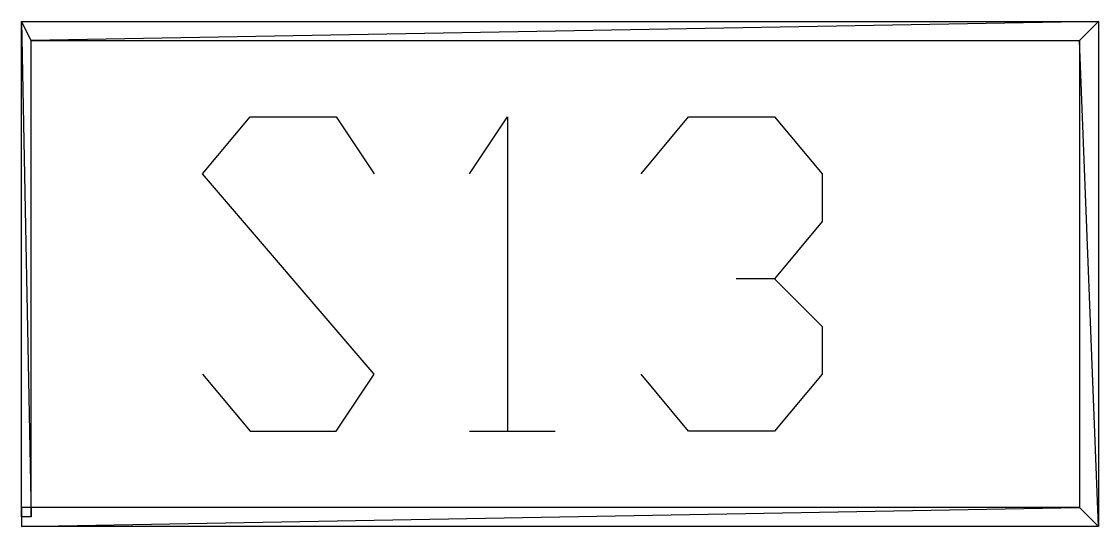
# Model space of a CAD drawing. Header units: millimetres. Extents: x 43 to 869, y -758 to -34.
# Drawn here: x 481 to 494.56, y -466.48 to -460.12 of the extents above; entities that cross this region are included whole.
import ezdxf

# ---------------------------------------------------------------- set-up
doc = ezdxf.new("R2010")
doc.units = ezdxf.units.MM
doc.layers.add('PDF_LINES', color=4, linetype='Continuous')

msp = doc.modelspace()

# ---------------------------------------------------------------- linework, layer by layer
at = {"layer": 'PDF_LINES'}
for p, q in [((481.12, -460.36), (481, -460.12)), ((481, -460.12), (494.56, -460.12)), ((481.12, -460.36), (481, -460.12)), ((481, -460.12), (481.12, -466.36)), ((481, -460.12), (481.12, -466.36)), ((481, -466.36), (481, -460.12)), ((494.56, -460.12), (481.12, -460.36)), ((494.56, -460.12), (481.12, -460.36)), ((494.32, -460.36), (494.56, -460.12)), ((494.32, -460.36), (494.56, -460.12)), ((494.56, -460.12), (494.56, -466.48)), ((481.12, -460.36), (494.32, -460.36)), ((481.12, -466.36), (481.12, -460.36)), ((494.56, -466.48), (494.32, -460.36)), ((494.32, -460.36), (494.32, -466.24)), ((494.56, -466.48), (494.32, -460.36)), ((483.28, -462.04), (483.88, -461.32)), ((483.88, -461.32), (484.96, -461.32)), ((484.96, -461.32), (485.44, -462.04)), ((486.64, -462.04), (487.12, -461.32)), ((487.12, -461.32), (487.12, -465.28)), ((488.8, -462.04), (489.4, -461.32)), ((489.4, -461.32), (490.48, -461.32)), ((490.48, -461.32), (491.08, -462.04)), ((485.44, -464.56), (483.28, -462.04)), ((491.08, -462.04), (491.08, -462.64)), ((491.08, -462.64), (490.48, -463.36)), ((490.48, -463.36), (490, -463.36)), ((490.48, -463.36), (491.08, -463.96)), ((491.08, -463.96), (491.08, -464.56)), ((483.28, -464.56), (483.88, -465.28)), ((484.96, -465.28), (485.44, -464.56)), ((489.4, -465.28), (488.8, -464.56)), ((491.08, -464.56), (490.48, -465.28)), ((483.88, -465.28), (484.96, -465.28)), ((486.64, -465.28), (487.72, -465.28)), ((490.48, -465.28), (489.4, -465.28)), ((481, -466.24), (481, -466.48)), ((481, -466.48), (494.32, -466.24)), ((494.32, -466.24), (481, -466.24)), ((481, -466.48), (494.32, -466.24)), ((494.32, -466.24), (494.56, -466.48)), ((494.32, -466.24), (494.56, -466.48)), ((481.12, -466.36), (481, -466.36)), ((494.56, -466.48), (481, -466.48))]:
    msp.add_line(p, q, dxfattribs=at)

doc.saveas('drawing.dxf')
